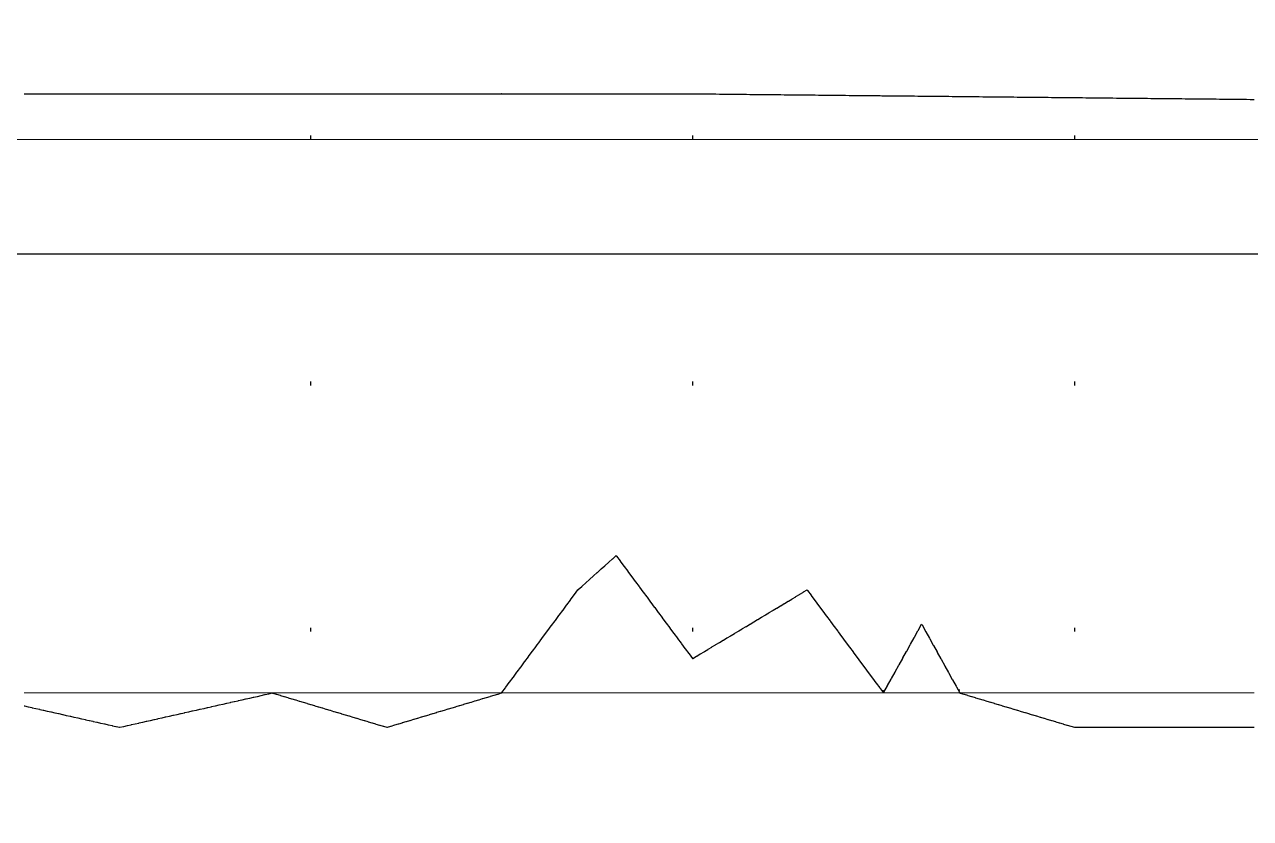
# Model space of a CAD drawing. Header units: millimetres. Extents: x -226 to 1784, y 10 to 1137.
# Drawn here: x 112.51 to 144.61, y 67.71 to 88.51 of the extents above; entities that cross this region are included whole.
import ezdxf

# ---------------------------------------------------------------- set-up
doc = ezdxf.new("R2010")
doc.units = ezdxf.units.MM
doc.linetypes.add('DOT', pattern=[6.35, 0, -6.35])
for name, color, linetype in [('График_Rгр.', 79, 'Continuous'), ('График_Глуб', 36, 'Continuous'), ('График_Среза_НеНормативной_Глубины', 10, 'Continuous'), ('Макет', 7, 'Continuous')]:
    doc.layers.add(name, color=color, linetype=linetype)
doc.layers.add('График_Rгр_20Ом.', color=1, linetype='Continuous', lineweight=0)
doc.layers.add('График_Нормативной_Глубины', color=3, linetype='Continuous', lineweight=0)

msp = doc.modelspace()

# ---------------------------------------------------------------- linework, layer by layer
at = {"layer": 'График_Rгр.'}
msp.add_lwpolyline([(112.503, 86.7), (112.51, 86.7), (112.603, 86.7), (112.61, 86.7), (112.703, 86.7), (112.71, 86.7), (112.803, 86.7), (112.81, 86.7), (112.903, 86.7), (112.91, 86.7), (113, 86.7), (113.003, 86.7), (113.01, 86.7), (113.103, 86.7), (113.11, 86.7), (113.203, 86.7), (113.21, 86.7), (113.303, 86.7), (113.31, 86.7), (113.403, 86.7), (113.41, 86.7), (113.503, 86.7), (113.51, 86.7), (113.603, 86.7), (113.61, 86.7), (113.703, 86.7), (113.71, 86.7), (113.803, 86.7), (113.81, 86.7), (113.903, 86.7), (113.91, 86.7), (114, 86.7), (114.003, 86.7), (114.01, 86.7), (114.103, 86.7), (114.11, 86.7), (114.203, 86.7), (114.21, 86.7), (114.303, 86.7), (114.31, 86.7), (114.403, 86.7), (114.41, 86.7), (114.503, 86.7), (114.51, 86.7), (114.603, 86.7), (114.61, 86.7), (114.703, 86.7), (114.71, 86.7), (114.803, 86.7), (114.81, 86.7), (114.903, 86.7), (114.91, 86.7), (115, 86.7), (115.003, 86.7), (115.01, 86.7), (115.103, 86.7), (115.11, 86.7), (115.203, 86.7), (115.21, 86.7), (115.303, 86.7), (115.31, 86.7), (115.403, 86.7), (115.41, 86.7), (115.503, 86.7), (115.51, 86.7), (115.603, 86.7), (115.61, 86.7), (115.703, 86.7), (115.71, 86.7), (115.803, 86.7), (115.81, 86.7), (115.903, 86.7), (115.91, 86.7), (116, 86.7), (116.003, 86.7), (116.01, 86.7), (116.103, 86.7), (116.11, 86.7), (116.203, 86.7), (116.21, 86.7), (116.303, 86.7), (116.31, 86.7), (116.403, 86.7), (116.41, 86.7), (116.503, 86.7), (116.51, 86.7), (116.603, 86.7), (116.61, 86.7), (116.703, 86.7), (116.71, 86.7), (116.803, 86.7), (116.81, 86.7), (116.903, 86.7), (116.91, 86.7), (117, 86.7), (117.003, 86.7), (117.01, 86.7), (117.103, 86.7), (117.11, 86.7), (117.203, 86.7), (117.21, 86.7), (117.303, 86.7), (117.31, 86.7), (117.403, 86.7), (117.41, 86.7), (117.503, 86.7), (117.51, 86.7), (117.603, 86.7), (117.61, 86.7), (117.703, 86.7), (117.71, 86.7), (117.803, 86.7), (117.81, 86.7), (117.903, 86.7), (117.91, 86.7), (118, 86.7), (118.003, 86.7), (118.01, 86.7), (118.103, 86.7), (118.11, 86.7), (118.203, 86.7), (118.21, 86.7), (118.303, 86.7), (118.31, 86.7), (118.403, 86.7), (118.41, 86.7), (118.503, 86.7), (118.51, 86.7), (118.603, 86.7), (118.61, 86.7), (118.703, 86.7), (118.71, 86.7), (118.803, 86.7), (118.81, 86.7), (118.903, 86.7), (118.91, 86.7), (119, 86.7), (119.003, 86.7), (119.01, 86.7), (119.1, 86.7), (119.103, 86.7), (119.11, 86.7), (119.203, 86.7), (119.21, 86.7), (119.303, 86.7), (119.31, 86.7), (119.403, 86.7), (119.41, 86.7), (119.503, 86.7), (119.51, 86.7), (119.603, 86.7), (119.61, 86.7), (119.703, 86.7), (119.71, 86.7), (119.803, 86.7), (119.81, 86.7), (119.903, 86.7), (119.91, 86.7), (120, 86.7), (120.003, 86.7), (120.01, 86.7), (120.103, 86.7), (120.11, 86.7), (120.203, 86.7), (120.21, 86.7), (120.303, 86.7), (120.31, 86.7), (120.403, 86.7), (120.41, 86.7), (120.503, 86.7), (120.51, 86.7), (120.603, 86.7), (120.61, 86.7), (120.703, 86.7), (120.71, 86.7), (120.803, 86.7), (120.81, 86.7), (120.903, 86.7), (120.91, 86.7), (121, 86.7), (121.003, 86.7), (121.01, 86.7), (121.103, 86.7), (121.11, 86.7), (121.203, 86.7), (121.21, 86.7), (121.303, 86.7), (121.31, 86.7), (121.403, 86.7), (121.41, 86.7), (121.503, 86.7), (121.51, 86.7), (121.603, 86.7), (121.61, 86.7), (121.703, 86.7), (121.71, 86.7), (121.803, 86.7), (121.81, 86.7), (121.903, 86.7), (121.91, 86.7), (122, 86.7), (122.003, 86.7), (122.01, 86.7), (122.1, 86.7), (122.103, 86.7), (122.11, 86.7), (122.203, 86.7), (122.21, 86.7), (122.303, 86.7), (122.31, 86.7), (122.403, 86.7), (122.41, 86.7), (122.503, 86.7), (122.51, 86.7), (122.603, 86.7), (122.61, 86.7), (122.703, 86.7), (122.71, 86.7), (122.803, 86.7), (122.81, 86.7), (122.903, 86.7), (122.91, 86.7), (123, 86.7), (123.003, 86.7), (123.01, 86.7), (123.103, 86.7), (123.11, 86.7), (123.203, 86.7), (123.21, 86.7), (123.303, 86.7), (123.31, 86.7), (123.403, 86.7), (123.41, 86.7), (123.503, 86.7), (123.51, 86.7), (123.603, 86.7), (123.61, 86.7), (123.703, 86.7), (123.71, 86.7), (123.803, 86.7), (123.81, 86.7), (123.903, 86.7), (123.91, 86.7), (124, 86.7), (124.003, 86.7), (124.01, 86.7), (124.103, 86.7), (124.11, 86.7), (124.203, 86.7), (124.21, 86.7), (124.303, 86.7), (124.31, 86.7), (124.403, 86.7), (124.41, 86.7), (124.503, 86.7), (124.51, 86.7), (124.603, 86.7), (124.61, 86.7), (124.703, 86.7), (124.71, 86.7), (124.803, 86.7), (124.81, 86.7), (124.903, 86.7), (124.91, 86.7), (125, 86.7), (125.004, 86.7), (125.003, 86.7), (125.01, 86.7), (125.103, 86.7), (125.11, 86.7), (125.203, 86.7), (125.21, 86.7), (125.303, 86.7), (125.31, 86.7), (125.403, 86.7), (125.41, 86.7), (125.503, 86.7), (125.51, 86.7), (125.603, 86.7), (125.61, 86.7), (125.703, 86.7), (125.71, 86.7), (125.803, 86.7), (125.81, 86.7), (125.903, 86.7), (125.91, 86.7), (126, 86.7), (126.003, 86.7), (126.01, 86.7), (126.103, 86.7), (126.11, 86.7), (126.203, 86.7), (126.21, 86.7), (126.303, 86.7), (126.31, 86.7), (126.403, 86.7), (126.41, 86.7), (126.503, 86.7), (126.51, 86.7), (126.603, 86.7), (126.61, 86.7), (126.703, 86.7), (126.71, 86.7), (126.803, 86.7), (126.81, 86.7), (126.903, 86.7), (126.91, 86.7), (127, 86.7), (127.003, 86.7), (127.01, 86.7), (127.103, 86.7), (127.11, 86.7), (127.203, 86.7), (127.21, 86.7), (127.303, 86.7), (127.31, 86.7), (127.403, 86.7), (127.41, 86.7), (127.503, 86.7), (127.51, 86.7), (127.603, 86.7), (127.61, 86.7), (127.703, 86.7), (127.71, 86.7), (127.803, 86.7), (127.81, 86.7), (127.903, 86.7), (127.91, 86.7), (128, 86.7), (128.003, 86.7), (128.01, 86.7), (128.103, 86.7), (128.11, 86.7), (128.203, 86.7), (128.21, 86.7), (128.303, 86.7), (128.31, 86.7), (128.403, 86.7), (128.41, 86.7), (128.503, 86.7), (128.51, 86.7), (128.603, 86.7), (128.61, 86.7), (128.703, 86.7), (128.71, 86.7), (128.803, 86.7), (128.81, 86.7), (128.903, 86.7), (128.91, 86.7), (129, 86.7), (129.003, 86.7), (129.01, 86.7), (129.103, 86.7), (129.11, 86.7), (129.203, 86.7), (129.21, 86.7), (129.303, 86.7), (129.31, 86.7), (129.403, 86.7), (129.41, 86.7), (129.503, 86.7), (129.51, 86.7), (129.603, 86.7), (129.61, 86.7), (129.703, 86.7), (129.71, 86.7), (129.803, 86.7), (129.81, 86.7), (129.903, 86.7), (129.91, 86.7), (130, 86.7), (130.003, 86.7), (130.01, 86.7), (130.103, 86.699), (130.11, 86.699), (130.203, 86.698), (130.21, 86.698), (130.303, 86.697), (130.31, 86.697), (130.403, 86.696), (130.41, 86.696), (130.503, 86.695), (130.51, 86.695), (130.603, 86.694), (130.61, 86.694), (130.703, 86.693), (130.71, 86.693), (130.803, 86.692), (130.81, 86.692), (130.903, 86.691), (130.91, 86.691), (131, 86.69), (131.003, 86.69), (131.01, 86.69), (131.103, 86.689), (131.11, 86.689), (131.203, 86.688), (131.21, 86.688), (131.303, 86.687), (131.31, 86.687), (131.403, 86.686), (131.41, 86.686), (131.503, 86.685), (131.51, 86.685), (131.603, 86.684), (131.61, 86.684), (131.703, 86.683), (131.71, 86.683), (131.803, 86.682), (131.81, 86.682), (131.903, 86.681), (131.91, 86.681), (132, 86.68), (132.003, 86.68), (132.01, 86.68), (132.103, 86.679), (132.11, 86.679), (132.203, 86.678), (132.21, 86.678), (132.303, 86.677), (132.31, 86.677), (132.403, 86.676), (132.41, 86.676), (132.503, 86.675), (132.51, 86.675), (132.603, 86.674), (132.61, 86.674), (132.703, 86.673), (132.71, 86.673), (132.803, 86.672), (132.81, 86.672), (132.903, 86.671), (132.91, 86.671), (133, 86.67), (133.003, 86.67), (133.01, 86.67), (133.103, 86.669), (133.11, 86.669), (133.203, 86.668), (133.21, 86.668), (133.303, 86.667), (133.31, 86.667), (133.403, 86.666), (133.41, 86.666), (133.503, 86.665), (133.51, 86.665), (133.603, 86.664), (133.61, 86.664), (133.703, 86.663), (133.71, 86.663), (133.803, 86.662), (133.81, 86.662), (133.903, 86.661), (133.91, 86.661), (134, 86.66), (134.003, 86.66), (134.01, 86.66), (134.103, 86.659), (134.11, 86.659), (134.203, 86.658), (134.21, 86.658), (134.303, 86.657), (134.31, 86.657), (134.403, 86.656), (134.41, 86.656), (134.503, 86.655), (134.51, 86.655), (134.603, 86.654), (134.61, 86.654), (134.703, 86.653), (134.71, 86.653), (134.803, 86.652), (134.81, 86.652), (134.903, 86.651), (134.91, 86.651), (134.955, 86.65), (135, 86.65), (135.004, 86.65), (135.003, 86.65), (135.01, 86.65), (135.103, 86.649), (135.11, 86.649), (135.203, 86.648), (135.21, 86.648), (135.303, 86.647), (135.31, 86.647), (135.403, 86.646), (135.41, 86.646), (135.503, 86.645), (135.51, 86.645), (135.603, 86.644), (135.61, 86.644), (135.703, 86.643), (135.71, 86.643), (135.803, 86.642), (135.81, 86.642), (135.903, 86.641), (135.91, 86.641), (136, 86.64), (136.003, 86.64), (136.01, 86.64), (136.1, 86.639), (136.103, 86.639), (136.11, 86.639), (136.203, 86.638), (136.21, 86.638), (136.303, 86.637), (136.31, 86.637), (136.403, 86.636), (136.41, 86.636), (136.503, 86.635), (136.51, 86.635), (136.603, 86.634), (136.61, 86.634), (136.703, 86.633), (136.71, 86.633), (136.803, 86.632), (136.81, 86.632), (136.903, 86.631), (136.91, 86.631), (136.955, 86.63), (137, 86.63), (137.003, 86.63), (137.01, 86.63), (137.103, 86.629), (137.11, 86.629), (137.203, 86.628), (137.21, 86.628), (137.303, 86.627), (137.31, 86.627), (137.403, 86.626), (137.41, 86.626), (137.503, 86.625), (137.51, 86.625), (137.603, 86.624), (137.61, 86.624), (137.703, 86.623), (137.71, 86.623), (137.803, 86.622), (137.81, 86.622), (137.903, 86.621), (137.91, 86.621), (138, 86.62), (138.003, 86.62), (138.01, 86.62), (138.103, 86.619), (138.11, 86.619), (138.203, 86.618), (138.21, 86.618), (138.303, 86.617), (138.31, 86.617), (138.403, 86.616), (138.41, 86.616), (138.503, 86.615), (138.51, 86.615), (138.603, 86.614), (138.61, 86.614), (138.703, 86.613), (138.71, 86.613), (138.803, 86.612), (138.81, 86.612), (138.903, 86.611), (138.91, 86.611), (139, 86.61), (139.003, 86.61), (139.01, 86.61), (139.103, 86.609), (139.11, 86.609), (139.203, 86.608), (139.21, 86.608), (139.303, 86.607), (139.31, 86.607), (139.403, 86.606), (139.41, 86.606), (139.503, 86.605), (139.51, 86.605), (139.603, 86.604), (139.61, 86.604), (139.703, 86.603), (139.71, 86.603), (139.803, 86.602), (139.81, 86.602), (139.903, 86.601), (139.91, 86.601), (140, 86.6), (140.003, 86.6), (140.01, 86.6), (140.103, 86.599), (140.11, 86.599), (140.203, 86.598), (140.21, 86.598), (140.303, 86.597), (140.31, 86.597), (140.403, 86.596), (140.41, 86.596), (140.503, 86.595), (140.51, 86.595), (140.603, 86.594), (140.61, 86.594), (140.703, 86.593), (140.71, 86.593), (140.803, 86.592), (140.81, 86.592), (140.903, 86.591), (140.91, 86.591), (141, 86.59), (141.003, 86.59), (141.01, 86.59), (141.103, 86.589), (141.11, 86.589), (141.203, 86.588), (141.21, 86.588), (141.303, 86.587), (141.31, 86.587), (141.403, 86.586), (141.41, 86.586), (141.503, 86.585), (141.51, 86.585), (141.603, 86.584), (141.61, 86.584), (141.703, 86.583), (141.71, 86.583), (141.803, 86.582), (141.81, 86.582), (141.903, 86.581), (141.91, 86.581), (142, 86.58), (142.003, 86.58), (142.01, 86.58), (142.103, 86.579), (142.11, 86.579), (142.203, 86.578), (142.21, 86.578), (142.303, 86.577), (142.31, 86.577), (142.403, 86.576), (142.41, 86.576), (142.503, 86.575), (142.51, 86.575), (142.603, 86.574), (142.61, 86.574), (142.703, 86.573), (142.71, 86.573), (142.803, 86.572), (142.81, 86.572), (142.903, 86.571), (142.91, 86.571), (143, 86.57), (143.003, 86.57), (143.01, 86.57), (143.103, 86.569), (143.11, 86.569), (143.203, 86.568), (143.21, 86.568), (143.303, 86.567), (143.31, 86.567), (143.403, 86.566), (143.41, 86.566), (143.503, 86.565), (143.51, 86.565), (143.603, 86.564), (143.61, 86.564), (143.703, 86.563), (143.71, 86.563), (143.803, 86.562), (143.81, 86.562), (143.903, 86.561), (143.91, 86.561), (144, 86.56), (144.003, 86.56), (144.01, 86.56), (144.103, 86.559), (144.11, 86.559), (144.203, 86.558), (144.21, 86.558), (144.303, 86.557), (144.31, 86.557), (144.403, 86.556), (144.41, 86.556), (144.503, 86.555), (144.51, 86.555), (144.603, 86.554), (144.61, 86.554), (144.703, 86.553)], dxfattribs=at)
at = {"layer": 'График_Rгр_20Ом.'}
msp.add_lwpolyline([(90, 85.5), (390, 85.5)], dxfattribs=at)
at = {"layer": 'График_Глуб'}
for points in [[(112.503, 70.662), (112.51, 70.66), (112.603, 70.639), (112.61, 70.638), (112.703, 70.617), (112.71, 70.615), (112.803, 70.594), (112.81, 70.593), (112.903, 70.572), (112.91, 70.57), (113, 70.55), (113.003, 70.549), (113.01, 70.548), (113.103, 70.527), (113.11, 70.525), (113.203, 70.504), (113.21, 70.503), (113.303, 70.482), (113.31, 70.48), (113.403, 70.459), (113.41, 70.458), (113.503, 70.437), (113.51, 70.435), (113.603, 70.414), (113.61, 70.413), (113.703, 70.392), (113.71, 70.39), (113.803, 70.369), (113.81, 70.368), (113.903, 70.347), (113.91, 70.345), (114, 70.325), (114.003, 70.324), (114.01, 70.323), (114.103, 70.302), (114.11, 70.3), (114.203, 70.279), (114.21, 70.278), (114.303, 70.257), (114.31, 70.255), (114.403, 70.234), (114.41, 70.233), (114.503, 70.212), (114.51, 70.21), (114.603, 70.189), (114.61, 70.188), (114.703, 70.167), (114.71, 70.165), (114.803, 70.144), (114.81, 70.143), (114.903, 70.122), (114.91, 70.12), (115, 70.1), (115.003, 70.101), (115.01, 70.102), (115.103, 70.123), (115.11, 70.125), (115.203, 70.146), (115.21, 70.147), (115.303, 70.168), (115.31, 70.17), (115.403, 70.191), (115.41, 70.192), (115.503, 70.213), (115.51, 70.215), (115.603, 70.236), (115.61, 70.237), (115.703, 70.258), (115.71, 70.26), (115.803, 70.281), (115.81, 70.282), (115.903, 70.303), (115.91, 70.305), (116, 70.325), (116.003, 70.326), (116.01, 70.327), (116.103, 70.348), (116.11, 70.35), (116.203, 70.371), (116.21, 70.372), (116.303, 70.393), (116.31, 70.395), (116.403, 70.416), (116.41, 70.417), (116.503, 70.438), (116.51, 70.44), (116.603, 70.461), (116.61, 70.462), (116.703, 70.483), (116.71, 70.485), (116.803, 70.506), (116.81, 70.507), (116.903, 70.528), (116.91, 70.53), (117, 70.55), (117.003, 70.551), (117.01, 70.552), (117.103, 70.573), (117.11, 70.575), (117.203, 70.596), (117.21, 70.597), (117.303, 70.618), (117.31, 70.62), (117.403, 70.641), (117.41, 70.642), (117.503, 70.663), (117.51, 70.665), (117.603, 70.686), (117.61, 70.687), (117.703, 70.708), (117.71, 70.71), (117.803, 70.731), (117.81, 70.732), (117.903, 70.753), (117.91, 70.755), (118, 70.775), (118.003, 70.776), (118.01, 70.777), (118.103, 70.798), (118.11, 70.8), (118.203, 70.821), (118.21, 70.822), (118.303, 70.843), (118.31, 70.845), (118.403, 70.866), (118.41, 70.867), (118.503, 70.888), (118.51, 70.89), (118.603, 70.911), (118.61, 70.912), (118.703, 70.933), (118.71, 70.935), (118.803, 70.956), (118.81, 70.957), (118.903, 70.978), (118.91, 70.98), (119, 71), (119.003, 70.999), (119.01, 70.997), (119.1, 70.97), (119.103, 70.969), (119.11, 70.967), (119.203, 70.939), (119.21, 70.937), (119.303, 70.909), (119.31, 70.907), (119.403, 70.879), (119.41, 70.877), (119.503, 70.849), (119.51, 70.847), (119.603, 70.819), (119.61, 70.817), (119.703, 70.789), (119.71, 70.787), (119.803, 70.759), (119.81, 70.757), (119.903, 70.729), (119.91, 70.727), (120, 70.7), (120.003, 70.699), (120.01, 70.697), (120.103, 70.669), (120.11, 70.667), (120.203, 70.639), (120.21, 70.637), (120.303, 70.609), (120.31, 70.607), (120.403, 70.579), (120.41, 70.577), (120.503, 70.549), (120.51, 70.547), (120.603, 70.519), (120.61, 70.517), (120.703, 70.489), (120.71, 70.487), (120.803, 70.459), (120.81, 70.457), (120.903, 70.429), (120.91, 70.427), (121, 70.4), (121.003, 70.399), (121.01, 70.397), (121.103, 70.369), (121.11, 70.367), (121.203, 70.339), (121.21, 70.337), (121.303, 70.309), (121.31, 70.307), (121.403, 70.279), (121.41, 70.277), (121.503, 70.249), (121.51, 70.247), (121.603, 70.219), (121.61, 70.217), (121.703, 70.189), (121.71, 70.187), (121.803, 70.159), (121.81, 70.157), (121.903, 70.129), (121.91, 70.127), (122, 70.1), (122.003, 70.101), (122.01, 70.103), (122.1, 70.13), (122.103, 70.131), (122.11, 70.133), (122.203, 70.161), (122.21, 70.163), (122.303, 70.191), (122.31, 70.193), (122.403, 70.221), (122.41, 70.223), (122.503, 70.251), (122.51, 70.253), (122.603, 70.281), (122.61, 70.283), (122.703, 70.311), (122.71, 70.313), (122.803, 70.341), (122.81, 70.343), (122.903, 70.371), (122.91, 70.373), (123, 70.4), (123.003, 70.401), (123.01, 70.403), (123.103, 70.431), (123.11, 70.433), (123.203, 70.461), (123.21, 70.463), (123.303, 70.491), (123.31, 70.493), (123.403, 70.521), (123.41, 70.523), (123.503, 70.551), (123.51, 70.553), (123.603, 70.581), (123.61, 70.583), (123.703, 70.611), (123.71, 70.613), (123.803, 70.641), (123.81, 70.643), (123.903, 70.671), (123.91, 70.673), (124, 70.7), (124.003, 70.701), (124.01, 70.703), (124.103, 70.731), (124.11, 70.733), (124.203, 70.761), (124.21, 70.763), (124.303, 70.791), (124.31, 70.793), (124.403, 70.821), (124.41, 70.823), (124.503, 70.851), (124.51, 70.853), (124.603, 70.881), (124.61, 70.883), (124.703, 70.911), (124.71, 70.913), (124.803, 70.941), (124.81, 70.943), (124.903, 70.971), (124.91, 70.973), (125, 71), (125.004, 71), (125.003, 71)], [(134.955, 71.061), (135, 71), (135.004, 71), (135.003, 71)], [(136.955, 71.081), (137, 71), (137.003, 70.999), (137.01, 70.997), (137.103, 70.969), (137.11, 70.967), (137.203, 70.939), (137.21, 70.937), (137.303, 70.909), (137.31, 70.907), (137.403, 70.879), (137.41, 70.877), (137.503, 70.849), (137.51, 70.847), (137.603, 70.819), (137.61, 70.817), (137.703, 70.789), (137.71, 70.787), (137.803, 70.759), (137.81, 70.757), (137.903, 70.729), (137.91, 70.727), (138, 70.7), (138.003, 70.699), (138.01, 70.697), (138.103, 70.669), (138.11, 70.667), (138.203, 70.639), (138.21, 70.637), (138.303, 70.609), (138.31, 70.607), (138.403, 70.579), (138.41, 70.577), (138.503, 70.549), (138.51, 70.547), (138.603, 70.519), (138.61, 70.517), (138.703, 70.489), (138.71, 70.487), (138.803, 70.459), (138.81, 70.457), (138.903, 70.429), (138.91, 70.427), (139, 70.4), (139.003, 70.399), (139.01, 70.397), (139.103, 70.369), (139.11, 70.367), (139.203, 70.339), (139.21, 70.337), (139.303, 70.309), (139.31, 70.307), (139.403, 70.279), (139.41, 70.277), (139.503, 70.249), (139.51, 70.247), (139.603, 70.219), (139.61, 70.217), (139.703, 70.189), (139.71, 70.187), (139.803, 70.159), (139.81, 70.157), (139.903, 70.129), (139.91, 70.127), (140, 70.1), (140.003, 70.1), (140.01, 70.1), (140.103, 70.1), (140.11, 70.1), (140.203, 70.1), (140.21, 70.1), (140.303, 70.1), (140.31, 70.1), (140.403, 70.1), (140.41, 70.1), (140.503, 70.1), (140.51, 70.1), (140.603, 70.1), (140.61, 70.1), (140.703, 70.1), (140.71, 70.1), (140.803, 70.1), (140.81, 70.1), (140.903, 70.1), (140.91, 70.1), (141, 70.1), (141.003, 70.1), (141.01, 70.1), (141.103, 70.1), (141.11, 70.1), (141.203, 70.1), (141.21, 70.1), (141.303, 70.1), (141.31, 70.1), (141.403, 70.1), (141.41, 70.1), (141.503, 70.1), (141.51, 70.1), (141.603, 70.1), (141.61, 70.1), (141.703, 70.1), (141.71, 70.1), (141.803, 70.1), (141.81, 70.1), (141.903, 70.1), (141.91, 70.1), (142, 70.1), (142.003, 70.1), (142.01, 70.1), (142.103, 70.1), (142.11, 70.1), (142.203, 70.1), (142.21, 70.1), (142.303, 70.1), (142.31, 70.1), (142.403, 70.1), (142.41, 70.1), (142.503, 70.1), (142.51, 70.1), (142.603, 70.1), (142.61, 70.1), (142.703, 70.1), (142.71, 70.1), (142.803, 70.1), (142.81, 70.1), (142.903, 70.1), (142.91, 70.1), (143, 70.1), (143.003, 70.1), (143.01, 70.1), (143.103, 70.1), (143.11, 70.1), (143.203, 70.1), (143.21, 70.1), (143.303, 70.1), (143.31, 70.1), (143.403, 70.1), (143.41, 70.1), (143.503, 70.1), (143.51, 70.1), (143.603, 70.1), (143.61, 70.1), (143.703, 70.1), (143.71, 70.1), (143.803, 70.1), (143.81, 70.1), (143.903, 70.1), (143.91, 70.1), (144, 70.1), (144.003, 70.1), (144.01, 70.1), (144.103, 70.1), (144.11, 70.1), (144.203, 70.1), (144.21, 70.1), (144.303, 70.1), (144.31, 70.1), (144.403, 70.1), (144.41, 70.1), (144.503, 70.1), (144.51, 70.1), (144.603, 70.1), (144.61, 70.1), (144.703, 70.1)]]:
    msp.add_lwpolyline(points, dxfattribs=at)
at = {"layer": 'График_Нормативной_Глубины'}
msp.add_lwpolyline([(112.503, 71), (112.51, 71), (112.603, 71), (112.61, 71), (112.703, 71), (112.71, 71), (112.803, 71), (112.81, 71), (112.903, 71), (112.91, 71), (113, 71), (113.003, 71), (113.01, 71), (113.103, 71), (113.11, 71), (113.203, 71), (113.21, 71), (113.303, 71), (113.31, 71), (113.403, 71), (113.41, 71), (113.503, 71), (113.51, 71), (113.603, 71), (113.61, 71), (113.703, 71), (113.71, 71), (113.803, 71), (113.81, 71), (113.903, 71), (113.91, 71), (114, 71), (114.003, 71), (114.01, 71), (114.103, 71), (114.11, 71), (114.203, 71), (114.21, 71), (114.303, 71), (114.31, 71), (114.403, 71), (114.41, 71), (114.503, 71), (114.51, 71), (114.603, 71), (114.61, 71), (114.703, 71), (114.71, 71), (114.803, 71), (114.81, 71), (114.903, 71), (114.91, 71), (115, 71), (115.003, 71), (115.01, 71), (115.103, 71), (115.11, 71), (115.203, 71), (115.21, 71), (115.303, 71), (115.31, 71), (115.403, 71), (115.41, 71), (115.503, 71), (115.51, 71), (115.603, 71), (115.61, 71), (115.703, 71), (115.71, 71), (115.803, 71), (115.81, 71), (115.903, 71), (115.91, 71), (116, 71), (116.003, 71), (116.01, 71), (116.103, 71), (116.11, 71), (116.203, 71), (116.21, 71), (116.303, 71), (116.31, 71), (116.403, 71), (116.41, 71), (116.503, 71), (116.51, 71), (116.603, 71), (116.61, 71), (116.703, 71), (116.71, 71), (116.803, 71), (116.81, 71), (116.903, 71), (116.91, 71), (117, 71), (117.003, 71), (117.01, 71), (117.103, 71), (117.11, 71), (117.203, 71), (117.21, 71), (117.303, 71), (117.31, 71), (117.403, 71), (117.41, 71), (117.503, 71), (117.51, 71), (117.603, 71), (117.61, 71), (117.703, 71), (117.71, 71), (117.803, 71), (117.81, 71), (117.903, 71), (117.91, 71), (118, 71), (118.003, 71), (118.01, 71), (118.103, 71), (118.11, 71), (118.203, 71), (118.21, 71), (118.303, 71), (118.31, 71), (118.403, 71), (118.41, 71), (118.503, 71), (118.51, 71), (118.603, 71), (118.61, 71), (118.703, 71), (118.71, 71), (118.803, 71), (118.81, 71), (118.903, 71), (118.91, 71), (119, 71), (119.003, 71), (119.01, 71), (119.1, 71), (119.103, 71), (119.11, 71), (119.203, 71), (119.21, 71), (119.303, 71), (119.31, 71), (119.403, 71), (119.41, 71), (119.503, 71), (119.51, 71), (119.603, 71), (119.61, 71), (119.703, 71), (119.71, 71), (119.803, 71), (119.81, 71), (119.903, 71), (119.91, 71), (120, 71), (120.003, 71), (120.01, 71), (120.103, 71), (120.11, 71), (120.203, 71), (120.21, 71), (120.303, 71), (120.31, 71), (120.403, 71), (120.41, 71), (120.503, 71), (120.51, 71), (120.603, 71), (120.61, 71), (120.703, 71), (120.71, 71), (120.803, 71), (120.81, 71), (120.903, 71), (120.91, 71), (121, 71), (121.003, 71), (121.01, 71), (121.103, 71), (121.11, 71), (121.203, 71), (121.21, 71), (121.303, 71), (121.31, 71), (121.403, 71), (121.41, 71), (121.503, 71), (121.51, 71), (121.603, 71), (121.61, 71), (121.703, 71), (121.71, 71), (121.803, 71), (121.81, 71), (121.903, 71), (121.91, 71), (122, 71), (122.003, 71), (122.01, 71), (122.1, 71), (122.103, 71), (122.11, 71), (122.203, 71), (122.21, 71), (122.303, 71), (122.31, 71), (122.403, 71), (122.41, 71), (122.503, 71), (122.51, 71), (122.603, 71), (122.61, 71), (122.703, 71), (122.71, 71), (122.803, 71), (122.81, 71), (122.903, 71), (122.91, 71), (123, 71), (123.003, 71), (123.01, 71), (123.103, 71), (123.11, 71), (123.203, 71), (123.21, 71), (123.303, 71), (123.31, 71), (123.403, 71), (123.41, 71), (123.503, 71), (123.51, 71), (123.603, 71), (123.61, 71), (123.703, 71), (123.71, 71), (123.803, 71), (123.81, 71), (123.903, 71), (123.91, 71), (124, 71), (124.003, 71), (124.01, 71), (124.103, 71), (124.11, 71), (124.203, 71), (124.21, 71), (124.303, 71), (124.31, 71), (124.403, 71), (124.41, 71), (124.503, 71), (124.51, 71), (124.603, 71), (124.61, 71), (124.703, 71), (124.71, 71), (124.803, 71), (124.81, 71), (124.903, 71), (124.91, 71), (125, 71), (125.004, 71), (125.003, 71), (125.01, 71), (125.103, 71), (125.11, 71), (125.203, 71), (125.21, 71), (125.303, 71), (125.31, 71), (125.403, 71), (125.41, 71), (125.503, 71), (125.51, 71), (125.603, 71), (125.61, 71), (125.703, 71), (125.71, 71), (125.803, 71), (125.81, 71), (125.903, 71), (125.91, 71), (126, 71), (126.003, 71), (126.01, 71), (126.103, 71), (126.11, 71), (126.203, 71), (126.21, 71), (126.303, 71), (126.31, 71), (126.403, 71), (126.41, 71), (126.503, 71), (126.51, 71), (126.603, 71), (126.61, 71), (126.703, 71), (126.71, 71), (126.803, 71), (126.81, 71), (126.903, 71), (126.91, 71), (127, 71), (127.003, 71), (127.01, 71), (127.103, 71), (127.11, 71), (127.203, 71), (127.21, 71), (127.303, 71), (127.31, 71), (127.403, 71), (127.41, 71), (127.503, 71), (127.51, 71), (127.603, 71), (127.61, 71), (127.703, 71), (127.71, 71), (127.803, 71), (127.81, 71), (127.903, 71), (127.91, 71), (128, 71), (128.003, 71), (128.01, 71), (128.103, 71), (128.11, 71), (128.203, 71), (128.21, 71), (128.303, 71), (128.31, 71), (128.403, 71), (128.41, 71), (128.503, 71), (128.51, 71), (128.603, 71), (128.61, 71), (128.703, 71), (128.71, 71), (128.803, 71), (128.81, 71), (128.903, 71), (128.91, 71), (129, 71), (129.003, 71), (129.01, 71), (129.103, 71), (129.11, 71), (129.203, 71), (129.21, 71), (129.303, 71), (129.31, 71), (129.403, 71), (129.41, 71), (129.503, 71), (129.51, 71), (129.603, 71), (129.61, 71), (129.703, 71), (129.71, 71), (129.803, 71), (129.81, 71), (129.903, 71), (129.91, 71), (130, 71), (130.003, 71), (130.01, 71), (130.103, 71), (130.11, 71), (130.203, 71), (130.21, 71), (130.303, 71), (130.31, 71), (130.403, 71), (130.41, 71), (130.503, 71), (130.51, 71), (130.603, 71), (130.61, 71), (130.703, 71), (130.71, 71), (130.803, 71), (130.81, 71), (130.903, 71), (130.91, 71), (131, 71), (131.003, 71), (131.01, 71), (131.103, 71), (131.11, 71), (131.203, 71), (131.21, 71), (131.303, 71), (131.31, 71), (131.403, 71), (131.41, 71), (131.503, 71), (131.51, 71), (131.603, 71), (131.61, 71), (131.703, 71), (131.71, 71), (131.803, 71), (131.81, 71), (131.903, 71), (131.91, 71), (132, 71), (132.003, 71), (132.01, 71), (132.103, 71), (132.11, 71), (132.203, 71), (132.21, 71), (132.303, 71), (132.31, 71), (132.403, 71), (132.41, 71), (132.503, 71), (132.51, 71), (132.603, 71), (132.61, 71), (132.703, 71), (132.71, 71), (132.803, 71), (132.81, 71), (132.903, 71), (132.91, 71), (133, 71), (133.003, 71), (133.01, 71), (133.103, 71), (133.11, 71), (133.203, 71), (133.21, 71), (133.303, 71), (133.31, 71), (133.403, 71), (133.41, 71), (133.503, 71), (133.51, 71), (133.603, 71), (133.61, 71), (133.703, 71), (133.71, 71), (133.803, 71), (133.81, 71), (133.903, 71), (133.91, 71), (134, 71), (134.003, 71), (134.01, 71), (134.103, 71), (134.11, 71), (134.203, 71), (134.21, 71), (134.303, 71), (134.31, 71), (134.403, 71), (134.41, 71), (134.503, 71), (134.51, 71), (134.603, 71), (134.61, 71), (134.703, 71), (134.71, 71), (134.803, 71), (134.81, 71), (134.903, 71), (134.91, 71), (134.955, 71), (135, 71), (135.004, 71), (135.003, 71), (135.01, 71), (135.103, 71), (135.11, 71), (135.203, 71), (135.21, 71), (135.303, 71), (135.31, 71), (135.403, 71), (135.41, 71), (135.503, 71), (135.51, 71), (135.603, 71), (135.61, 71), (135.703, 71), (135.71, 71), (135.803, 71), (135.81, 71), (135.903, 71), (135.91, 71), (136, 71), (136.003, 71), (136.01, 71), (136.1, 71), (136.103, 71), (136.11, 71), (136.203, 71), (136.21, 71), (136.303, 71), (136.31, 71), (136.403, 71), (136.41, 71), (136.503, 71), (136.51, 71), (136.603, 71), (136.61, 71), (136.703, 71), (136.71, 71), (136.803, 71), (136.81, 71), (136.903, 71), (136.91, 71), (136.955, 71), (137, 71), (137.003, 71), (137.01, 71), (137.103, 71), (137.11, 71), (137.203, 71), (137.21, 71), (137.303, 71), (137.31, 71), (137.403, 71), (137.41, 71), (137.503, 71), (137.51, 71), (137.603, 71), (137.61, 71), (137.703, 71), (137.71, 71), (137.803, 71), (137.81, 71), (137.903, 71), (137.91, 71), (138, 71), (138.003, 71), (138.01, 71), (138.103, 71), (138.11, 71), (138.203, 71), (138.21, 71), (138.303, 71), (138.31, 71), (138.403, 71), (138.41, 71), (138.503, 71), (138.51, 71), (138.603, 71), (138.61, 71), (138.703, 71), (138.71, 71), (138.803, 71), (138.81, 71), (138.903, 71), (138.91, 71), (139, 71), (139.003, 71), (139.01, 71), (139.103, 71), (139.11, 71), (139.203, 71), (139.21, 71), (139.303, 71), (139.31, 71), (139.403, 71), (139.41, 71), (139.503, 71), (139.51, 71), (139.603, 71), (139.61, 71), (139.703, 71), (139.71, 71), (139.803, 71), (139.81, 71), (139.903, 71), (139.91, 71), (140, 71), (140.003, 71), (140.01, 71), (140.103, 71), (140.11, 71), (140.203, 71), (140.21, 71), (140.303, 71), (140.31, 71), (140.403, 71), (140.41, 71), (140.503, 71), (140.51, 71), (140.603, 71), (140.61, 71), (140.703, 71), (140.71, 71), (140.803, 71), (140.81, 71), (140.903, 71), (140.91, 71), (141, 71), (141.003, 71), (141.01, 71), (141.103, 71), (141.11, 71), (141.203, 71), (141.21, 71), (141.303, 71), (141.31, 71), (141.403, 71), (141.41, 71), (141.503, 71), (141.51, 71), (141.603, 71), (141.61, 71), (141.703, 71), (141.71, 71), (141.803, 71), (141.81, 71), (141.903, 71), (141.91, 71), (142, 71), (142.003, 71), (142.01, 71), (142.103, 71), (142.11, 71), (142.203, 71), (142.21, 71), (142.303, 71), (142.31, 71), (142.403, 71), (142.41, 71), (142.503, 71), (142.51, 71), (142.603, 71), (142.61, 71), (142.703, 71), (142.71, 71), (142.803, 71), (142.81, 71), (142.903, 71), (142.91, 71), (143, 71), (143.003, 71), (143.01, 71), (143.103, 71), (143.11, 71), (143.203, 71), (143.21, 71), (143.303, 71), (143.31, 71), (143.403, 71), (143.41, 71), (143.503, 71), (143.51, 71), (143.603, 71), (143.61, 71), (143.703, 71), (143.71, 71), (143.803, 71), (143.81, 71), (143.903, 71), (143.91, 71), (144, 71), (144.003, 71), (144.01, 71), (144.103, 71), (144.11, 71), (144.203, 71), (144.21, 71), (144.303, 71), (144.31, 71), (144.403, 71), (144.41, 71), (144.503, 71), (144.51, 71), (144.603, 71), (144.61, 71), (144.703, 71)], dxfattribs=at)
at = {"layer": 'График_Среза_НеНормативной_Глубины'}
for points in [[(125.004, 71), (125.003, 71.004), (125.01, 71.013), (125.103, 71.139), (125.11, 71.148), (125.203, 71.274), (125.21, 71.284), (125.303, 71.409), (125.31, 71.418), (125.403, 71.544), (125.41, 71.553), (125.503, 71.679), (125.51, 71.689), (125.603, 71.814), (125.61, 71.823), (125.703, 71.949), (125.71, 71.959), (125.803, 72.084), (125.81, 72.094), (125.903, 72.219), (125.91, 72.228), (126, 72.35), (126.003, 72.354), (126.01, 72.364), (126.103, 72.489), (126.11, 72.499), (126.203, 72.624), (126.21, 72.633), (126.303, 72.759), (126.31, 72.769), (126.403, 72.894), (126.41, 72.903), (126.503, 73.029), (126.51, 73.038), (126.603, 73.164), (126.61, 73.174), (126.703, 73.299), (126.71, 73.308), (126.803, 73.434), (126.81, 73.444), (126.903, 73.569), (126.91, 73.579), (127, 73.7), (127.003, 73.703), (127.01, 73.709), (127.103, 73.793), (127.11, 73.799), (127.203, 73.883), (127.21, 73.889), (127.303, 73.973), (127.31, 73.979), (127.403, 74.063), (127.41, 74.069), (127.503, 74.153), (127.51, 74.159), (127.603, 74.243), (127.61, 74.249), (127.703, 74.333), (127.71, 74.339), (127.803, 74.423), (127.81, 74.429), (127.903, 74.513), (127.91, 74.519), (128, 74.6), (128.003, 74.596), (128.01, 74.587), (128.103, 74.461), (128.11, 74.451), (128.203, 74.326), (128.21, 74.317), (128.303, 74.191), (128.31, 74.181), (128.403, 74.056), (128.41, 74.046), (128.503, 73.921), (128.51, 73.912), (128.603, 73.786), (128.61, 73.776), (128.703, 73.651), (128.71, 73.641), (128.803, 73.516), (128.81, 73.507), (128.903, 73.381), (128.91, 73.371), (129, 73.25), (129.003, 73.246), (129.01, 73.237), (129.103, 73.111), (129.11, 73.102), (129.203, 72.976), (129.21, 72.966), (129.303, 72.841), (129.31, 72.832), (129.403, 72.706), (129.41, 72.697), (129.503, 72.571), (129.51, 72.561), (129.603, 72.436), (129.61, 72.427), (129.703, 72.301), (129.71, 72.291), (129.803, 72.166), (129.81, 72.156), (129.903, 72.031), (129.91, 72.022), (130, 71.9), (130.003, 71.902), (130.01, 71.906), (130.103, 71.962), (130.11, 71.966), (130.203, 72.022), (130.21, 72.026), (130.303, 72.082), (130.31, 72.086), (130.403, 72.142), (130.41, 72.146), (130.503, 72.202), (130.51, 72.206), (130.603, 72.262), (130.61, 72.266), (130.703, 72.322), (130.71, 72.326), (130.803, 72.382), (130.81, 72.386), (130.903, 72.442), (130.91, 72.446), (131, 72.5), (131.003, 72.502), (131.01, 72.506), (131.103, 72.562), (131.11, 72.566), (131.203, 72.622), (131.21, 72.626), (131.303, 72.682), (131.31, 72.686), (131.403, 72.742), (131.41, 72.746), (131.503, 72.802), (131.51, 72.806), (131.603, 72.862), (131.61, 72.866), (131.703, 72.922), (131.71, 72.926), (131.803, 72.982), (131.81, 72.986), (131.903, 73.042), (131.91, 73.046), (132, 73.1), (132.003, 73.102), (132.01, 73.106), (132.103, 73.162), (132.11, 73.166), (132.203, 73.222), (132.21, 73.226), (132.303, 73.282), (132.31, 73.286), (132.403, 73.342), (132.41, 73.346), (132.503, 73.402), (132.51, 73.406), (132.603, 73.462), (132.61, 73.466), (132.703, 73.522), (132.71, 73.526), (132.803, 73.582), (132.81, 73.586), (132.903, 73.642), (132.91, 73.646), (133, 73.7), (133.003, 73.696), (133.01, 73.686), (133.103, 73.561), (133.11, 73.552), (133.203, 73.426), (133.21, 73.416), (133.303, 73.291), (133.31, 73.281), (133.403, 73.156), (133.41, 73.147), (133.503, 73.021), (133.51, 73.011), (133.603, 72.886), (133.61, 72.876), (133.703, 72.751), (133.71, 72.742), (133.803, 72.616), (133.81, 72.606), (133.903, 72.481), (133.91, 72.472), (134, 72.35), (134.003, 72.346), (134.01, 72.337), (134.103, 72.211), (134.11, 72.201), (134.203, 72.076), (134.21, 72.067), (134.303, 71.941), (134.31, 71.931), (134.403, 71.806), (134.41, 71.796), (134.503, 71.671), (134.51, 71.662), (134.603, 71.536), (134.61, 71.526), (134.703, 71.401), (134.71, 71.392), (134.803, 71.266), (134.81, 71.257), (134.903, 71.131), (134.91, 71.121), (134.955, 71.061), (135, 71.061)], [(135.004, 71), (135.003, 71.005), (135.01, 71.018), (135.103, 71.185), (135.11, 71.198), (135.203, 71.365), (135.21, 71.378), (135.303, 71.545), (135.31, 71.558), (135.403, 71.725), (135.41, 71.738), (135.503, 71.905), (135.51, 71.918), (135.603, 72.085), (135.61, 72.098), (135.703, 72.265), (135.71, 72.278), (135.803, 72.445), (135.81, 72.458), (135.903, 72.625), (135.91, 72.638), (136, 72.8), (136.003, 72.795), (136.01, 72.782), (136.1, 72.62), (136.103, 72.615), (136.11, 72.602), (136.203, 72.435), (136.21, 72.422), (136.303, 72.255), (136.31, 72.242), (136.403, 72.075), (136.41, 72.062), (136.503, 71.895), (136.51, 71.882), (136.603, 71.715), (136.61, 71.702), (136.703, 71.535), (136.71, 71.522), (136.803, 71.355), (136.81, 71.342), (136.903, 71.175), (136.91, 71.162), (136.955, 71.081), (137, 71.081)]]:
    msp.add_lwpolyline(points, dxfattribs=at)
at = {"layer": 'Макет', "linetype": 'DOT', "lineweight": -2}
for p, q in [((120, 227.508), (120, 60.507)), ((130, 227.508), (130, 60.507)), ((140, 227.508), (140, 60.507))]:
    msp.add_line(p, q, dxfattribs=at)
at = {"layer": 'Макет', "lineweight": -2}
msp.add_line((20, 82.507), (390, 82.507), dxfattribs=at)

doc.saveas('drawing.dxf')
